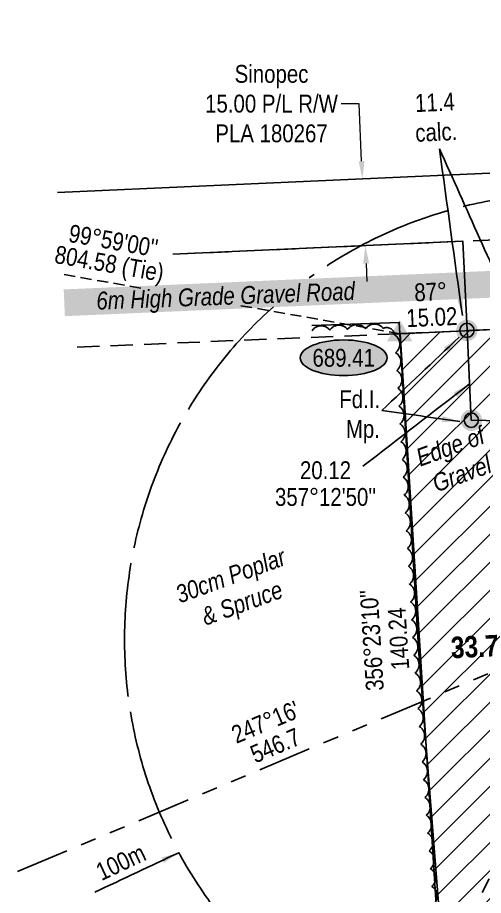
# Model space of a CAD drawing. Extents: x 354611 to 369106, y 6095675 to 6105275.
# Drawn here: x 359226.4 to 359487.7, y 6098516.1 to 6099008.3 of the extents above; entities that cross this region are included whole.
import ezdxf
from ezdxf.enums import TextEntityAlignment as Align

# ---------------------------------------------------------------- set-up
doc = ezdxf.new("R2010")
doc.units = 0
doc.header["$LTSCALE"] = 5
doc.header["$PDSIZE"] = 0.5
for name, pattern in [('0', [1, 1, 0]), ('foc-ACCESSROAD', [3.75, 2.5, -1.25]), ('foc-BUFFER', [16.75, 15, -1.75]), ('foc-DRILLPATH', [14.75, 6, -1.75, 1.75, -1.75, 1.75, -1.75]), ('foc-TIELINE', [1.875, 1.25, -0.625])]:
    doc.linetypes.add(name, pattern=pattern)
doc.layers.get('Defpoints').update_dxf_attribs({"color": 9})
doc.layers.add('AS-GENERAL', color=48, linetype='Continuous', lineweight=18)
doc.layers.add('C-RW-T', color=13, linetype='Continuous', lineweight=9)
for name, color, linetype in [('AS-ROADS', 254, 'Continuous'), ('AUX-BUFFER', 7, 'foc-BUFFER'), ('C-RW', 13, 'Continuous'), ('F-AR', 190, 'foc-ACCESSROAD'), ('L-BD', 7, 'Continuous'), ('L-MON', 1, 'Continuous'), ('L-TIE', 7, 'foc-TIELINE'), ('P-ELEVATION', 7, 'Continuous'), ('P-PDRILLPATH', 12, 'foc-DRILLPATH'), ('P-PROPOSED', 10, 'Continuous'), ('P-PROPOSED-EXISTING-H', 59, 'Continuous'), ('T-BUSH', 110, '0'), ('T-BUSH-T', 110, 'Continuous')]:
    doc.layers.add(name, color=color, linetype=linetype)
doc.styles.add('80', font='ARIALN.TTF', dxfattribs={"height": 10})
doc.styles.add('80CG', font='ARIALN.TTF', dxfattribs={"height": 10})
doc.styles.add('80L', font='ARIALN.TTF', dxfattribs={"height": 10})
doc.styles.add('BOLD', font='ARIALNB.TTF')
doc.dimstyles.new('CG2011', dxfattribs={"dimscale": 5, "dimtxt": 9, "dimasz": 2, "dimexe": 0.2, "dimexo": 0.0625, "dimgap": 0.5, "dimtad": 0, "dimtih": 1, "dimtoh": 1, "dimzin": 0, "dimdsep": 46, "dimtxsty": '80CG', "dimcen": 0.1, "dimse1": 1, "dimse2": 1, "dimclrd": 256, "dimclrt": 256, "dimaunit": 1, "dimadec": 4, "dimazin": 0, "dimtfac": 0.06, "dimtofl": 0, "dimtmove": 0, "dimatfit": 1, "dimfxl": 0.2, "dimtolj": 1, "dimtzin": 0, "dimlwd": -1, "dimarcsym": 0})
doc.dimstyles.new('Compass 5 000', dxfattribs={"dimscale": 5, "dimtxt": 9, "dimasz": 2, "dimexe": 0.2, "dimexo": 0.0625, "dimgap": 0.5, "dimtad": 0, "dimtih": 1, "dimtoh": 1, "dimzin": 0, "dimdsep": 46, "dimtxsty": '80CG', "dimcen": 0.1, "dimse1": 1, "dimse2": 1, "dimclrd": 256, "dimclrt": 256, "dimaunit": 1, "dimadec": 4, "dimazin": 0, "dimtfac": 0.06, "dimtofl": 0, "dimtmove": 0, "dimatfit": 1, "dimfxl": 0.2, "dimtolj": 1, "dimtzin": 0, "dimlwd": -1, "dimarcsym": 0})

# ---------------------------------------------------------------- blocks, each defined once
blk = doc.blocks.new('fdia')
at = {"color": 255, "const_width": 1}
blk.add_lwpolyline([(-0.5, 0, 1), (0.5, 0, 1)], format="xyb", close=True, dxfattribs=at)
blk = doc.blocks.new('Fdiaa')
blk.add_blockref('fdia', (0, 0))
blk = doc.blocks.new('fdib')
at = {"color": 1, "const_width": 1.6}
blk.add_lwpolyline([(-0.4, 0, 1), (0.4, 0, 1)], format="xyb", close=True, dxfattribs=at)
at = {"color": 1}
blk.add_circle((0, 0), 0.8, dxfattribs=at)
blk = doc.blocks.new('Fdibb')
blk.add_blockref('fdib', (0, 0))
blk = doc.blocks.new('fdicc')
for name in ['Fdibb', 'Fdiaa']:
    blk.add_blockref(name, (0, 0))
blk = doc.blocks.new('FDI')
blk.add_blockref('fdicc', (0, 0))
blk = doc.blocks.new('*D58')
at = {"layer": 'C-RW-T', "transparency": 16777216}
for p, q in [((359417.94, 6098959.99), (359407.94, 6098959.99)), ((359419.38, 6098927.83), (359417.94, 6098959.99)), ((359421.95, 6098870.4), (359422.4, 6098860.41))]:
    blk.add_line(p, q, dxfattribs=at)
for points in [[(359421.04, 6098927.9), (359417.71, 6098927.75), (359419.82, 6098917.84)], [(359423.61, 6098870.47), (359420.28, 6098870.32), (359421.5, 6098880.39)]]:
    blk.add_solid(points, dxfattribs=at)
at = {"layer": 'Defpoints', "color": 0, "transparency": 16777216}
for p in [(359419.82, 6098917.84), (359358.33, 6098915.08), (359360.01, 6098877.64)]:
    blk.add_point(p, dxfattribs=at)
at = {"layer": 'C-RW-T', "transparency": 16777216, "insert": (359368.85, 6098959.99), "char_height": 10, "attachment_point": 5, "style": '80CG'}
blk.add_mtext('\\A1;Sinopec\\P15.00 P/L R/W\\PPLA 180267', dxfattribs=at)
blk = doc.blocks.new('STRIA')
blk.add_hatch(color=255).paths.add_polyline_path([(-0.041, 1.521), (-1.475, -0.867), (1.392, -0.867)])
blk = doc.blocks.new('STRIAA')
blk.add_blockref('STRIA', (0, 0))
blk = doc.blocks.new('STRIB')
at = {"color": 1}
blk.add_solid([(-1.121, -0.667), (-0.041, 1.133), (1.039, -0.667)], dxfattribs=at)
blk = doc.blocks.new('STRIBB')
blk.add_blockref('STRIB', (0, 0))
blk = doc.blocks.new('STRICC')
for name in ['STRIAA', 'STRIBB']:
    blk.add_blockref(name, (0, 0))
blk = doc.blocks.new('fdspike')
blk.add_blockref('STRICC', (0, 0))
blk = doc.blocks.new('we')
at = {"layer": 'P-ELEVATION'}
h = blk.add_hatch(color=111, dxfattribs=at)
h.dxf.hatch_style = 1
edge = h.paths.add_edge_path()
edge.add_ellipse((0, 0), major_axis=(-24.38, 0), ratio=0.410256, start_angle=0, end_angle=360)
at = {"layer": 'P-ELEVATION', "color": 7, "flags": 128}
blk.add_lwpolyline([(0, 0, 12.5, 0, 0), (-12.42, -6.43, 0, 0, 0)], format="xyseb", dxfattribs=at)
at = {"layer": 'P-ELEVATION', "color": 7}
blk.add_ellipse((0, 0), major_axis=(-24.38, 0), ratio=0.410256, dxfattribs=at)
at = {"layer": 'P-ELEVATION', "style": '80'}
blk.add_attdef('ELEVATION', text='', height=10, dxfattribs=at).set_placement((0, 0), align=Align.MIDDLE_CENTER)

msp = doc.modelspace()

# ---------------------------------------------------------------- hatches: boundary and pattern name
at = {"layer": 'P-PROPOSED-EXISTING-H'}
h = msp.add_hatch(dxfattribs=at)
h.set_pattern_fill('ANSI31', color=256, scale=3.499127, style=0)
h.set_pattern_definition([(45, (-898.693, 3887.901), (-7.855764154, 7.855764154), [])])
h.paths.add_polyline_path([(359747.805, 6098648.554), (359791.24, 6098698.536), (359828.75, 6098849.024), (359440.963, 6098831.064), (359463.06, 6098481.241), (359651.409, 6098490.064), (359708.361, 6098492.704), (359755.153, 6098494.924)])

# ---------------------------------------------------------------- linework, layer by layer
at = {"layer": 'AS-ROADS', "const_width": 14.996, "flags": 128}
msp.add_lwpolyline([(359837.728, 6098872.359), (359559.153, 6098861.681), (359252.606, 6098848.388)], dxfattribs=at)
at = {"layer": 'AUX-BUFFER', "color": 251, "linetype": 'foc-BUFFER', "flags": 128}
msp.add_lwpolyline([(359369.874, 6098846.177, 0.7059066), (359547.804, 6098410.057), (359572.781, 6098411.205, 1), (359549.829, 6098910.554), (359524.852, 6098909.406, 0.1459892), (359389.93, 6098862.306, 0.1459892)], format="xyb", dxfattribs=at)
at = {"layer": 'C-RW'}
for points in [[(359248.809, 6098910.269), (359499.446, 6098921.495), (359501.186, 6098884.034), (359503.506, 6098834.099), (359504.182, 6098819.549), (359507.528, 6098819.477), (359685.652, 6098815.635), (359693.853, 6098679.34), (359696.474, 6098635.785), (359672.484, 6098634.341), (359659.075, 6098633.535), (359650.325, 6098778.919), (359638.258, 6098779.179)], [(359638.258, 6098779.179), (359506.325, 6098782.025), (359480.903, 6098782.574), (359478.524, 6098832.981), (359476.231, 6098882.933), (359313.435, 6098875.639)]]:
    msp.add_lwpolyline(points, dxfattribs=at)
at = {"layer": 'Defpoints', "flags": 128}
msp.add_lwpolyline([(359391.475, 6098835.729), (359440.48, 6098837.374), (359451.553, 6098651.799), (359464.908, 6098481.189), (359727.875, 6098494.646), (359778.47, 6098486.509), (359826.27, 6098475.841)], dxfattribs=at)
at = {"layer": 'F-AR'}
msp.add_lwpolyline([(359313.435, 6098875.642), (359509.014, 6098884.396), (359841.359, 6098899.624), (359888.239, 6098901.723), (359884.685, 6098887.461), (359875.631, 6098851.12), (359828.75, 6098849.024), (359440.963, 6098831.064), (359254.145, 6098823.306)], dxfattribs=at)
at = {"layer": 'L-TIE', "flags": 128}
for points in [[(359295.588, 6098856.652), (359251.441, 6098864.423)], [(359440.963, 6098831.064), (359350.467, 6098846.993)]]:
    msp.add_lwpolyline(points, dxfattribs=at)
at = {"layer": 'P-PDRILLPATH'}
for p, q in [((359226.379, 6098529.495), (359536.259, 6098659.716)), ((359392.98, 6098336.978), (359561.29, 6098660.853))]:
    msp.add_line(p, q, dxfattribs=at)
at = {"layer": 'P-PROPOSED', "flags": 128}
msp.add_lwpolyline([(359651.409, 6098490.064), (359463.06, 6098481.241), (359440.963, 6098831.064), (359828.75, 6098849.024), (359791.24, 6098698.536), (359747.805, 6098648.554), (359755.153, 6098494.924), (359708.426, 6098492.735, -0.1977355)], format="xyb", close=True, dxfattribs=at)
at = {"layer": 'T-BUSH', "flags": 128}
msp.add_lwpolyline([(359391.576, 6098832.731, -0.5205671), (359401.568, 6098833.067, -0.5205671), (359411.56, 6098833.402, -0.5205671), (359421.552, 6098833.738, -0.5205671), (359431.543, 6098834.073, -0.5205671), (359437.891, 6098830.408, -0.5205671), (359438.487, 6098820.428, -0.5205671), (359439.082, 6098810.449, -0.5205671), (359439.678, 6098800.469, -0.5205671), (359440.273, 6098790.489, -0.5205671), (359440.869, 6098780.509, -0.5205671), (359441.464, 6098770.53, -0.5205671), (359442.06, 6098760.55, -0.5205671), (359442.655, 6098750.57, -0.5205671), (359443.25, 6098740.59, -0.5205671), (359443.846, 6098730.611, -0.5205671), (359444.441, 6098720.631, -0.5205671), (359445.037, 6098710.651, -0.5205671), (359445.632, 6098700.671, -0.5205671), (359446.228, 6098690.692, -0.5205671), (359446.823, 6098680.712, -0.5205671), (359447.419, 6098670.732, -0.5205671), (359448.014, 6098660.752, -0.5205671), (359448.625, 6098650.774, -0.5205671), (359449.405, 6098640.807, -0.5205671), (359450.185, 6098630.84, -0.5205671), (359450.965, 6098620.873, -0.5205671), (359451.745, 6098610.906, -0.5205671), (359452.526, 6098600.938, -0.5205671), (359453.306, 6098590.971, -0.5205671), (359454.086, 6098581.004, -0.5205671), (359454.866, 6098571.037, -0.5205671), (359455.646, 6098561.07, -0.5205671), (359456.427, 6098551.103, -0.5205671), (359457.207, 6098541.136, -0.5205671), (359457.987, 6098531.169, -0.5205671), (359458.767, 6098521.202, -0.5205671), (359459.547, 6098511.235, -0.5205671), (359460.328, 6098501.268, -0.5205671), (359461.108, 6098491.301, -0.5205671), (359461.888, 6098481.334, -0.5205671), (359468.834, 6098478.387, -0.5205671), (359478.819, 6098478.898, -0.5205671), (359488.803, 6098479.409, -0.5205671), (359498.788, 6098479.92, -0.5205671), (359508.772, 6098480.431, -0.5205671), (359518.757, 6098480.942, -0.5205671), (359528.741, 6098481.452, -0.5205671), (359538.725, 6098481.963, -0.5205671), (359548.71, 6098482.474, -0.5205671), (359558.694, 6098482.985, -0.5205671), (359568.679, 6098483.496, -0.5205671), (359578.663, 6098484.007, -0.5205671), (359588.648, 6098484.518, -0.5205671), (359598.632, 6098485.029, -0.5205671), (359608.617, 6098485.54, -0.5205671), (359618.601, 6098486.051, -0.5205671), (359628.585, 6098486.562, -0.5205671), (359638.57, 6098487.073, -0.5205671), (359648.554, 6098487.584, -0.5205671), (359658.539, 6098488.095, -0.5205671), (359668.523, 6098488.606, -0.5205671), (359678.508, 6098489.117, -0.5205671), (359688.492, 6098489.628, -0.5205671), (359698.476, 6098490.139, -0.5205671), (359708.461, 6098490.65, -0.5205671), (359718.445, 6098491.161, -0.5205671), (359728.422, 6098491.521, -0.5205671), (359738.292, 6098489.933, -0.5205671), (359748.163, 6098488.346, -0.5205671), (359758.034, 6098486.758, -0.5205671), (359767.904, 6098485.171, -0.5205671), (359777.775, 6098483.583, -0.5205671), (359787.534, 6098481.413, -0.5205671), (359797.291, 6098479.236, -0.5205671), (359807.049, 6098477.058, -0.5205671), (359816.806, 6098474.881, -0.5205671), (359825.617, 6098472.914, -0.5205671)], format="xyb", dxfattribs=at)

# ---------------------------------------------------------------- block references
at = {"layer": 'L-BD', "xscale": 0.99975057, "yscale": 0.99975057, "zscale": 0.99975057}
msp.add_blockref('we', (359409.337, 6098817.572), dxfattribs=at).add_auto_attribs({'ELEVATION': '689.41'})
at = {"layer": 'L-MON'}
for name, p, xscale, yscale, zscale in [('fdspike', (359440.963, 6098831.064), 4.99875285, 4.99875285, 4.99875285), ('FDI', (359478.453, 6098832.919), 4.99875285, 4.99875285, 4.99875285), ('FDI', (359480.903, 6098782.574), 5, 5, 5)]:
    msp.add_blockref(name, p, dxfattribs=dict(at, xscale=xscale, yscale=yscale, zscale=zscale))

# ---------------------------------------------------------------- texts
at = {"layer": 'AS-GENERAL', "char_height": 9.99751, "attachment_point": 1, "style": '80L'}
for s, width, insert, rotation in [('\\pi0.52736;{\\fArial Narrow|b0|i1|c0|p34;6m High Grade Gravel Road}', 145.80032, (359269.868, 6098854.48), 2.19502), ('\\pi11.08627;{\\fArial Narrow|b0|i1|c0|p34;Edge of \\P\\pi14.74156;Gravel}', 62.59219, (359438.495, 6098762.097), 20)]:
    msp.add_mtext_dynamic_manual_height_columns(s, width=width, gutter_width=49.988, heights=[0], dxfattribs=dict(at, insert=insert, rotation=rotation))
at = {"layer": 'AUX-BUFFER', "insert": (359269.215, 6098533.218), "char_height": 9.9975, "attachment_point": 1, "rotation": 25.1587, "style": '80L'}
msp.add_mtext_dynamic_manual_height_columns('100m', width=34.22601, gutter_width=224.944, heights=[0], dxfattribs=at)
at = {"layer": 'L-BD', "style": '80L'}
for s, height, rotation, p in [("99°59'00''", 9.9975, 350.0172, (359280.148, 6098883.201)), ('804.58 (Tie)', 9.99751, 350.0172, (359277.678, 6098869.17)), ('87°', 9.9975, 2.6517, (359458.087, 6098854.585)), ('15.02', 9.9975, 2.6517, (359458.746, 6098840.354)), ("356°23'10''", 9.99751, 93.6144, (359425.098, 6098659.147)), ('140.24', 9.9975, 93.6144, (359440.065, 6098660.092)), ("247°16'", 9.9975, 22.7936, (359365.475, 6098613.386)), ('546.7', 9.9975, 22.7936, (359370.994, 6098600.252))]:
    msp.add_text(s, height=height, rotation=rotation, dxfattribs=at).set_placement(p, align=Align.MIDDLE)
at = {"layer": 'L-BD', "color": 3, "style": 'BOLD'}
msp.add_text('33.7', height=11.997, rotation=2.68133, dxfattribs=at).set_placement((359469.73, 6098649.074))
at = {"layer": 'L-BD', "insert": (359460.247, 6098965.781), "char_height": 9.9975, "width": 22.67279, "attachment_point": 2, "rotation": 2.6517, "style": '80L'}
msp.add_mtext('11.4\\Pcalc.', dxfattribs=at)
at = {"layer": 'L-BD', "insert": (359369.048, 6098759.544), "char_height": 9.99751, "width": 59.22631, "attachment_point": 1, "line_spacing_factor": 0.9, "style": '80L'}
msp.add_mtext("\\pi15.74554;20.12 \\P\\pi1.74494;357°12'50''", dxfattribs=at)
at = {"layer": 'L-MON', "insert": (359405.784, 6098799.343), "char_height": 9.99751, "attachment_point": 1, "style": '80L'}
msp.add_mtext_dynamic_manual_height_columns('\\pi1.06154;Fd.I.\\P\\pi4.77821;Mp.', width=22.03857, gutter_width=49.988, heights=[0], dxfattribs=at)
at = {"layer": 'T-BUSH-T', "insert": (359312.085, 6098688.518), "char_height": 10, "attachment_point": 1, "rotation": 20, "style": '80L'}
msp.add_mtext_dynamic_manual_height_columns('\\pi1.98102;{\\fArial Narrow|b0|i1|c0|p34;30cm Poplar \\P\\pi11.35347;& Spruce}', width=68.64145, gutter_width=50, heights=[0], dxfattribs=at)

# ---------------------------------------------------------------- dimensions: what is measured, and where the dimension line sits
at = {"layer": 'C-RW-T'}
dim = msp.add_linear_dim(base=(359419.824, 6098917.838), p1=(359360.012, 6098877.636), p2=(359358.335, 6098915.084), angle=92.56438, text='Sinopec\\P15.00 P/L R/W\\PPLA 180267', dimstyle='Compass 5 000', dxfattribs=at)
dim.commit()
dim.dimension.update_dxf_attribs({"geometry": '*D58', "text_midpoint": (359368.85, 6098959.989), "dimtype": 161})

# ---------------------------------------------------------------- leaders
at = {"layer": 'AUX-BUFFER', "path_type": 1}
msp.add_leader([(359316.865, 6098540.129), (359269.65, 6098517.953)], dimstyle='CG2011', override={"dimasz": 2, "dimgap": 0.5, "dimtad": 0}, dxfattribs=at)
at = {"layer": 'L-BD', "path_type": 1}
for points in [[(359508.14, 6098834.362), (359463.048, 6098934.77)], [(359475.89, 6098841.342), (359463.048, 6098934.77)], [(359479.942, 6098802.931), (359420.14, 6098756.729)]]:
    msp.add_leader(points, dimstyle='Compass 5 000', override={"dimgap": 0.5, "dimtad": 0}, dxfattribs=at)
at = {"layer": 'L-MON', "path_type": 1}
for points in [[(359474.028, 6098829.061), (359430.763, 6098788.079)], [(359474.551, 6098781.801), (359430.763, 6098788.079)]]:
    msp.add_leader(points, dimstyle='Compass 5 000', override={"dimgap": 0.5, "dimtad": 0}, dxfattribs=at)

doc.saveas('drawing.dxf')
